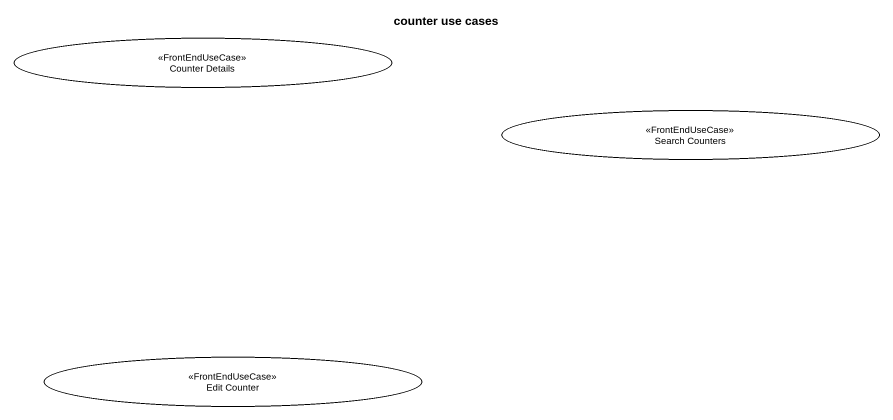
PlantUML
@startuml
title counter use cases
usecase "Counter Details" as Counter_Details <<FrontEndUseCase>>
usecase "Search Counters" as Search_Counters <<FrontEndUseCase>>
usecase "Edit Counter" as Edit_Counter <<FrontEndUseCase>>
@enduml
